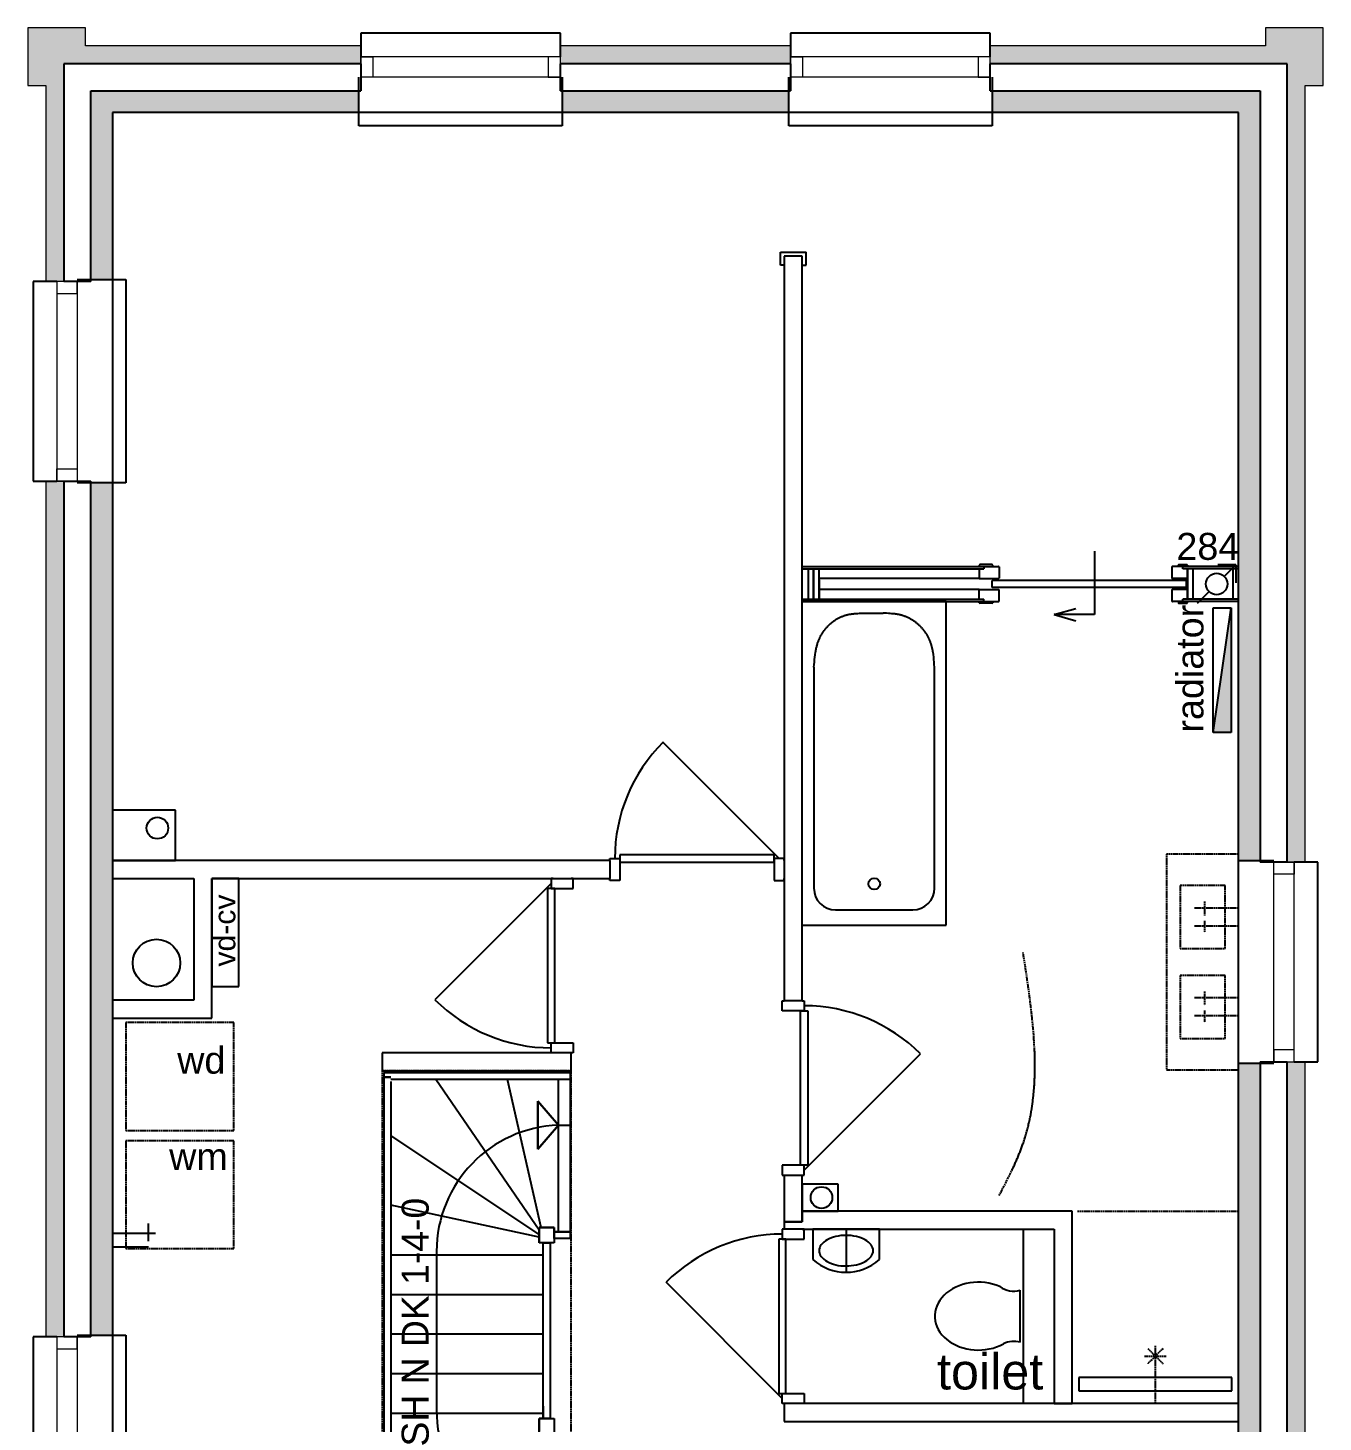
# Model space of a CAD drawing. Header units: millimetres. Extents: x 0 to 59350, y 0 to 29700.
# Drawn here: x 41882 to 43682, y 19608 to 21546 of the extents above; entities that cross this region are included whole.
import ezdxf

# ---------------------------------------------------------------- set-up
doc = ezdxf.new("R2010")
doc.units = ezdxf.units.MM
doc.linetypes.add('PUNKT2_S9', pattern=[1, 0, -1])
doc.linetypes.add('VERDECKT2_S2', pattern=[2.7, 2, -0.7])
doc.layers.add('LAYER1', color=1, linetype='Continuous', lineweight=18)
doc.layers.add('Standard', color=7, linetype='Continuous', lineweight=25)
for name, color, linetype in [('LAYER3', 1, 'Continuous'), ('LAYER4', 1, 'Continuous'), ('LAYER9', 1, 'Continuous')]:
    doc.layers.add(name, color=color, linetype=linetype)
doc.styles.add('ARIAL', font='arial.ttf')

msp = doc.modelspace()

# ---------------------------------------------------------------- hatches: boundary and pattern name
at = {"layer": 'Standard', "linetype": 'PUNKT2_S9', "lineweight": 18}
for points in [[(41882.3, 21546.2), (41882.3, 21466.2), (41907.3, 21466.2), (41907.3, 21546.2)], [(41962.3, 21546.2), (41907.3, 21546.2), (41907.3, 21521.2), (41962.3, 21521.2)], [(43657.3, 21546.2), (43602.3, 21546.2), (43602.3, 21521.2), (43657.3, 21521.2)], [(43682.3, 21466.2), (43682.3, 21546.2), (43657.3, 21546.2), (43657.3, 21466.2)]]:
    msp.add_hatch(color=59, dxfattribs=at).paths.add_polyline_path(points)
h = msp.add_hatch(color=59, dxfattribs=at)
h.paths.add_polyline_path([(41907.3, 20916.2), (41907.3, 19726.2), (41932.3, 19726.2), (41932.3, 20916.2)])
h.paths.add_polyline_path([(41907.3, 21521.2), (41907.3, 21193.7), (41932.3, 21193.7), (41932.3, 21521.2)])
h.paths.add_polyline_path([(41932.3, 18021.2), (41932.3, 18348.7), (41907.3, 18348.7), (41907.3, 18021.2)])
h.paths.add_polyline_path([(41907.3, 19448.7), (41907.3, 18626.2), (41932.3, 18626.2), (41932.3, 19448.7)])
h = msp.add_hatch(color=59, dxfattribs=at)
h.paths.add_polyline_path([(43657.3, 21521.2), (43219.8, 21521.2), (43219.8, 21496.2), (43632.3, 21496.2)])
h.paths.add_polyline_path([(42344.8, 21521.2), (41932.3, 21521.2), (41932.3, 21496.2), (42344.8, 21496.2)])
h.paths.add_polyline_path([(42622.3, 21496.2), (42942.3, 21496.2), (42942.3, 21521.2), (42622.3, 21521.2)])
h = msp.add_hatch(color=59, dxfattribs=at)
h.paths.add_polyline_path([(43657.3, 20386.2), (43657.3, 21521.2), (43632.3, 21496.2), (43632.3, 20386.2)])
h.paths.add_polyline_path([(43657.3, 19396.2), (43657.3, 20108.7), (43632.3, 20108.7), (43632.3, 19396.2)])
h.paths.add_polyline_path([(43657.3, 18348.7), (43632.3, 18348.7), (43632.3, 18046.2), (43657.3, 18021.2)])
h.paths.add_polyline_path([(43632.3, 19173.7), (43632.3, 18626.2), (43657.3, 18626.2), (43657.3, 19173.7)])
h = msp.add_hatch(color=9, dxfattribs=at)
h.paths.add_polyline_path([(41969.8, 20913.7), (41969.8, 19728.7), (41999.8, 19728.7), (41999.8, 20913.7)])
h.paths.add_polyline_path([(41969.8, 19446.2), (41969.8, 18628.7), (41999.8, 18628.7), (41999.8, 19446.2)])
h.paths.add_polyline_path([(41999.8, 18083.7), (41999.8, 18346.2), (41969.8, 18346.2), (41969.8, 18083.7)])
h.paths.add_polyline_path([(41969.8, 21196.2), (41999.8, 21196.2), (41999.8, 21458.7), (41969.8, 21458.7)])
h = msp.add_hatch(color=9, dxfattribs=at)
h.paths.add_polyline_path([(43594.8, 21458.7), (43222.3, 21458.7), (43222.3, 21428.7), (43564.8, 21428.7)])
h.paths.add_polyline_path([(42939.8, 21458.7), (42624.8, 21458.7), (42624.8, 21428.7), (42939.8, 21428.7)])
h.paths.add_polyline_path([(42342.3, 21458.7), (41999.8, 21458.7), (41999.8, 21428.7), (42342.3, 21428.7)])
h = msp.add_hatch(color=9, dxfattribs=at)
h.paths.add_polyline_path([(43594.8, 20388.7), (43594.8, 21458.7), (43564.8, 21428.7), (43564.8, 20388.7)])
h.paths.add_polyline_path([(43594.8, 18628.7), (43594.8, 19171.2), (43564.8, 19171.2), (43564.8, 18628.7)])
h.paths.add_polyline_path([(43564.8, 18113.7), (43594.8, 18083.7), (43594.8, 18346.2), (43564.8, 18346.2)])
h.paths.add_polyline_path([(43594.8, 20106.2), (43564.8, 20106.2), (43564.8, 19398.7), (43594.8, 19398.7)])
at = {"layer": 'Standard', "linetype": 'PUNKT2_S9', "lineweight": 25}
msp.add_hatch(color=8, dxfattribs=at).paths.add_polyline_path([(43529.6, 20566.6), (43554.6, 20566.6), (43554.6, 20740)])

# ---------------------------------------------------------------- linework, layer by layer
at = {"layer": 'LAYER1', "color": 1, "linetype": 'Continuous', "lineweight": -3}
for p, q in [((42592.7, 19874.5), (42449, 20084.2)), ((42595.8, 19878.3), (42549, 20084.2)), ((42619.8, 19872.5), (42619.8, 20084.2)), ((42636, 20084.2), (42636, 19872.5)), ((42591, 20054.1), (42591, 19987.2)), ((42619.8, 20020.7), (42591, 20054.1)), ((42591, 20054.1), (42619.8, 20020.7)), ((42591, 19987.2), (42591, 20054.1)), ((42592.7, 19868.9), (42386.8, 20006.1)), ((42591, 19987.2), (42619.8, 20020.7)), ((42619.8, 20020.7), (42591, 19987.2)), ((42592.7, 19864.9), (42386.8, 19909.3)), ((42596.5, 19878.3), (42592.7, 19878.3)), ((42592.7, 19878.3), (42592.7, 19864.9)), ((42602.1, 19878.3), (42592.7, 19878.3)), ((42592.7, 19878.3), (42592.7, 19868.9)), ((42606.1, 19878.3), (42592.7, 19878.3)), ((42592.7, 19878.3), (42592.7, 19874.5)), ((42592.7, 19875.2), (42592.7, 19857.1)), ((42613.9, 19878.3), (42595.8, 19878.3)), ((42613.9, 19872.5), (42613.9, 19878.3)), ((42629.8, 19872.5), (42613.9, 19872.5)), ((42636, 19872.5), (42619.8, 19872.5)), ((42598.5, 19840), (42386.8, 19840)), ((42450.3, 19845), (42450.3, 19625)), ((42598.5, 19785), (42386.8, 19785)), ((42598.5, 19730), (42386.8, 19730)), ((42598.5, 19675), (42386.8, 19675)), ((42598.5, 19620), (42386.8, 19620)), ((42598.5, 19630), (42598.5, 19612.8)), ((42592.7, 19612.8), (42592.7, 19594.7)), ((42598.5, 19612.8), (42592.7, 19612.8))]:
    msp.add_line(p, q, dxfattribs=at)
at = {"layer": 'LAYER3', "color": 3, "linetype": 'Continuous', "lineweight": -3}
for p, q in [((42377.3, 20087.2), (42377.3, 20093.7)), ((42377.3, 20093.7), (42636, 20093.7)), ((42386.8, 20087.2), (42377.3, 20087.2)), ((42377.3, 19382.7), (42377.3, 20087.2)), ((42377.3, 20087.2), (42386.8, 20087.2)), ((42636, 20084.2), (42386.8, 20084.2)), ((42636, 20093.7), (42636, 20084.2)), ((42386.8, 20081.2), (42386.8, 19382.7)), ((42613.9, 19863), (42613.9, 19872.5)), ((42613.9, 19872.5), (42636, 19872.5)), ((42636, 19872.5), (42636, 19863)), ((42598.5, 19612.8), (42598.5, 19857.1)), ((42598.5, 19857.1), (42608, 19857.1)), ((42608, 19857.1), (42608, 19612.8)), ((42636, 19863), (42613.9, 19863)), ((42608, 19612.8), (42598.5, 19612.8))]:
    msp.add_line(p, q, dxfattribs=at)
at = {"layer": 'LAYER4', "color": 4, "linetype": 'Continuous', "lineweight": -3}
for p, q in [((42592.7, 19857.1), (42592.7, 19878.3)), ((42592.7, 19878.3), (42613.9, 19878.3)), ((42613.9, 19878.3), (42613.9, 19857.1)), ((42613.9, 19857.1), (42592.7, 19857.1)), ((42592.7, 19591.6), (42592.7, 19612.8)), ((42592.7, 19612.8), (42613.9, 19612.8)), ((42613.9, 19612.8), (42613.9, 19591.6))]:
    msp.add_line(p, q, dxfattribs=at)
at = {"layer": 'LAYER9', "color": 8, "linetype": 'Continuous', "lineweight": -3}
msp.add_line((42619.8, 20020.7), (42636, 20020.7), dxfattribs=at)
for centre, start, end in [((42626, 19845), 92.0375, 180), ((42626, 19625), 180, 270)]:
    msp.add_arc(centre, 175.8, start, end, dxfattribs=at)
at = {"layer": 'Standard', "color": 36, "linetype": 'Continuous', "lineweight": 18}
for p, q in [((41882.3, 21546.2), (41882.3, 21466.2)), ((41907.3, 21546.2), (41882.3, 21546.2)), ((41962.3, 21546.2), (41907.3, 21546.2)), ((41962.3, 21521.2), (41962.3, 21546.2)), ((43657.3, 21546.2), (43602.3, 21546.2)), ((43602.3, 21546.2), (43602.3, 21521.2)), ((43682.3, 21546.2), (43657.3, 21546.2)), ((43682.3, 21466.2), (43682.3, 21546.2)), ((42344.8, 21521.2), (41962.3, 21521.2)), ((42344.8, 21521.2), (42344.8, 21506.2)), ((42622.3, 21506.2), (42622.3, 21521.2)), ((42942.3, 21521.2), (42622.3, 21521.2)), ((42942.3, 21521.2), (42942.3, 21506.2)), ((43219.8, 21506.2), (43219.8, 21521.2)), ((43602.3, 21521.2), (43219.8, 21521.2)), ((42344.8, 21506.2), (42344.8, 21496.2)), ((42622.3, 21496.2), (42622.3, 21506.2)), ((42942.3, 21506.2), (42942.3, 21496.2)), ((43219.8, 21496.2), (43219.8, 21506.2)), ((41932.3, 21193.7), (41932.3, 21496.2)), ((41932.3, 21496.2), (41941, 21496.2)), ((41941, 21496.2), (42344.8, 21496.2)), ((42622.3, 21496.2), (42942.3, 21496.2)), ((43219.8, 21496.2), (43632.3, 21496.2)), ((43632.3, 21496.2), (43632.3, 20386.2)), ((41882.3, 21466.2), (41907.3, 21466.2)), ((41907.3, 21466.2), (41907.3, 21193.7)), ((43657.3, 20386.2), (43657.3, 21466.2)), ((43657.3, 21466.2), (43682.3, 21466.2)), ((41922.3, 21193.7), (41907.3, 21193.7)), ((41932.3, 21193.7), (41922.3, 21193.7)), ((41907.3, 20916.2), (41922.3, 20916.2)), ((41907.3, 20916.2), (41907.3, 19726.2)), ((41922.3, 20916.2), (41932.3, 20916.2)), ((41932.3, 19726.2), (41932.3, 20916.2)), ((43642.3, 20386.2), (43632.3, 20386.2)), ((43657.3, 20386.2), (43642.3, 20386.2)), ((43632.3, 20108.7), (43642.3, 20108.7)), ((43632.3, 20108.7), (43632.3, 19396.2)), ((43642.3, 20108.7), (43657.3, 20108.7)), ((43657.3, 19396.2), (43657.3, 20108.7)), ((41922.3, 19726.2), (41907.3, 19726.2)), ((41932.3, 19726.2), (41922.3, 19726.2))]:
    msp.add_line(p, q, dxfattribs=at)
at = {"layer": 'Standard', "color": 117, "linetype": 'Continuous', "lineweight": -3}
for p, q in [((42622.3, 21538.7), (42344.8, 21538.7)), ((42344.8, 21538.7), (42344.8, 21506.2)), ((42622.3, 21506.2), (42622.3, 21538.7)), ((43219.8, 21538.7), (42942.3, 21538.7)), ((42942.3, 21538.7), (42942.3, 21506.2)), ((43219.8, 21506.2), (43219.8, 21538.7)), ((41889.8, 21193.7), (41889.8, 20916.2)), ((41922.3, 21193.7), (41889.8, 21193.7)), ((41889.8, 20916.2), (41922.3, 20916.2)), ((43674.8, 20386.2), (43642.3, 20386.2)), ((43674.8, 20108.7), (43674.8, 20386.2)), ((43642.3, 20108.7), (43674.8, 20108.7)), ((41889.8, 19726.2), (41889.8, 19448.7)), ((41922.3, 19726.2), (41889.8, 19726.2))]:
    msp.add_line(p, q, dxfattribs=at)
at = {"layer": 'Standard', "color": 2, "linetype": 'Continuous', "lineweight": 18}
for p, q in [((42344.8, 21506.2), (42361.5, 21506.2)), ((42344.8, 21477.7), (42344.8, 21506.2)), ((42622.3, 21506.2), (42344.8, 21506.2)), ((42361.5, 21506.2), (42361.5, 21477.7)), ((42622.3, 21506.2), (42605.5, 21506.2)), ((42605.5, 21506.2), (42605.5, 21477.7)), ((42622.3, 21477.7), (42622.3, 21506.2)), ((42942.3, 21506.2), (42959, 21506.2)), ((42942.3, 21477.7), (42942.3, 21506.2)), ((43219.8, 21506.2), (42942.3, 21506.2)), ((42959, 21506.2), (42959, 21477.7)), ((43219.8, 21506.2), (43203, 21506.2)), ((43203, 21506.2), (43203, 21477.7)), ((43219.8, 21477.7), (43219.8, 21506.2)), ((42361.5, 21477.7), (42344.8, 21477.7)), ((42622.3, 21477.7), (42344.8, 21477.7)), ((42605.5, 21477.7), (42622.3, 21477.7)), ((42959, 21477.7), (42942.3, 21477.7)), ((43219.8, 21477.7), (42942.3, 21477.7)), ((43203, 21477.7), (43219.8, 21477.7)), ((41922.3, 21193.7), (41922.3, 21177)), ((41950.8, 21193.7), (41922.3, 21193.7)), ((41922.3, 21193.7), (41922.3, 20916.2)), ((41950.8, 21177), (41950.8, 21193.7)), ((41950.8, 21193.7), (41950.8, 20916.2)), ((41922.3, 21177), (41950.8, 21177)), ((41922.3, 20916.2), (41922.3, 20933)), ((41922.3, 20933), (41950.8, 20933)), ((41950.8, 20916.2), (41922.3, 20916.2)), ((41950.8, 20933), (41950.8, 20916.2)), ((43613.8, 20369.5), (43613.8, 20386.2)), ((43613.8, 20386.2), (43642.3, 20386.2)), ((43613.8, 20108.7), (43613.8, 20386.2)), ((43642.3, 20386.2), (43642.3, 20369.5)), ((43642.3, 20108.7), (43642.3, 20386.2)), ((43642.3, 20369.5), (43613.8, 20369.5)), ((43642.3, 20125.5), (43613.8, 20125.5)), ((43613.8, 20125.5), (43613.8, 20108.7)), ((43642.3, 20108.7), (43642.3, 20125.5)), ((43613.8, 20108.7), (43642.3, 20108.7)), ((41922.3, 19726.2), (41922.3, 19709.5)), ((41950.8, 19726.2), (41922.3, 19726.2)), ((41922.3, 19726.2), (41922.3, 19448.7)), ((41950.8, 19709.5), (41950.8, 19726.2)), ((41950.8, 19726.2), (41950.8, 19448.7)), ((41922.3, 19709.5), (41950.8, 19709.5))]:
    msp.add_line(p, q, dxfattribs=at)
at = {"layer": 'Standard', "color": 7, "linetype": 'Continuous', "lineweight": -3}
for p, q in [((41932.3, 21496.2), (41932.3, 21193.7)), ((41941, 21496.2), (41932.3, 21496.2)), ((42344.8, 21496.2), (41941, 21496.2)), ((42344.8, 21496.2), (42344.8, 21487.5)), ((42942.3, 21496.2), (42622.3, 21496.2)), ((42622.3, 21487.5), (42622.3, 21496.2)), ((42942.3, 21496.2), (42942.3, 21487.5)), ((43632.3, 21496.2), (43219.8, 21496.2)), ((43219.8, 21487.5), (43219.8, 21496.2)), ((43632.3, 20386.2), (43632.3, 21496.2)), ((43564.8, 21428.7), (41999.8, 21428.7)), ((41999.8, 21428.7), (41999.8, 18113.7)), ((43564.8, 18113.7), (43564.8, 21428.7)), ((42928, 21216.2), (42928, 21234.2)), ((42928, 21234.2), (42964, 21234.2)), ((42964, 21216.2), (42964, 21234.2)), ((42933.5, 21216.2), (42928, 21216.2)), ((42958.5, 21216.2), (42964, 21216.2)), ((41941, 21193.7), (41932.3, 21193.7)), ((41932.3, 20916.2), (41932.3, 19726.2)), ((41932.3, 20916.2), (41941, 20916.2)), ((43560.9, 20799.6), (43535.9, 20799.6)), ((43545, 20783.7), (43560.9, 20799.6)), ((43560.9, 20799.6), (43560.9, 20774.6)), ((43507.9, 20746.6), (43523.8, 20762.5)), ((43529.6, 20740), (43554.6, 20740)), ((43529.6, 20566.6), (43529.6, 20740)), ((43529.6, 20566.6), (43554.6, 20740)), ((43554.6, 20740), (43554.6, 20566.6)), ((43554.6, 20566.6), (43529.6, 20566.6)), ((42926.5, 20391.5), (42764.9, 20553)), ((42087.3, 20458.7), (41999.8, 20458.7)), ((41999.8, 20458.7), (41999.8, 20388.7)), ((42087.3, 20388.7), (42087.3, 20458.7)), ((41999.8, 20388.7), (42087.3, 20388.7)), ((43632.3, 20386.2), (43623.5, 20386.2)), ((42175.3, 20363.7), (42137.8, 20363.7)), ((42137.8, 20363.7), (42137.8, 20213.7)), ((42175.3, 20213.7), (42175.3, 20363.7)), ((42609.5, 20356.7), (42448, 20195.1)), ((42137.8, 20213.7), (42175.3, 20213.7)), ((42961.2, 19958.2), (43122.8, 20119.8)), ((43623.5, 20108.7), (43632.3, 20108.7)), ((43632.3, 19396.2), (43632.3, 20108.7)), ((42958.5, 19938.7), (42958.5, 19901.2)), ((43008.5, 19938.7), (42958.5, 19938.7)), ((43008.5, 19901.2), (43008.5, 19938.7)), ((42958.5, 19901.2), (43008.5, 19901.2)), ((43266, 19876.2), (43308.5, 19876.2)), ((42049.8, 19851.1), (41999.8, 19851.1)), ((42930.7, 19640.7), (42769.2, 19802.3)), ((41941, 19726.2), (41932.3, 19726.2)), ((43555.4, 19670), (43342.9, 19670)), ((43342.9, 19670), (43342.9, 19651.2)), ((43555.4, 19651.2), (43555.4, 19670)), ((43342.9, 19651.2), (43555.4, 19651.2))]:
    msp.add_line(p, q, dxfattribs=at)
at = {"layer": 'Standard', "color": 51, "linetype": 'Continuous', "lineweight": -3}
for p, q in [((42342.3, 21428.7), (42342.3, 21477.7)), ((42344.8, 21487.5), (42344.8, 21477.7)), ((42344.8, 21477.7), (42344.8, 21458.7)), ((42622.3, 21477.7), (42622.3, 21487.5)), ((42622.3, 21458.7), (42622.3, 21477.7)), ((42624.8, 21477.7), (42624.8, 21428.7)), ((42939.8, 21428.7), (42939.8, 21477.7)), ((42942.3, 21487.5), (42942.3, 21477.7)), ((42942.3, 21477.7), (42942.3, 21458.7)), ((43219.8, 21477.7), (43219.8, 21487.5)), ((43219.8, 21458.7), (43219.8, 21477.7)), ((43222.3, 21477.7), (43222.3, 21428.7)), ((41969.8, 21458.7), (42342.3, 21458.7)), ((41969.8, 21196.2), (41969.8, 21458.7)), ((42342.3, 21458.7), (42344.8, 21458.7)), ((42622.3, 21458.7), (42624.8, 21458.7)), ((42624.8, 21458.7), (42939.8, 21458.7)), ((42939.8, 21458.7), (42942.3, 21458.7)), ((43219.8, 21458.7), (43222.3, 21458.7)), ((43222.3, 21458.7), (43594.8, 21458.7)), ((43594.8, 21458.7), (43594.8, 20388.7)), ((42342.3, 21410.2), (42342.3, 21428.7)), ((42624.8, 21428.7), (42624.8, 21410.2)), ((42939.8, 21410.2), (42939.8, 21428.7)), ((43222.3, 21428.7), (43222.3, 21410.2)), ((42624.8, 21410.2), (42342.3, 21410.2)), ((43222.3, 21410.2), (42939.8, 21410.2)), ((41950.8, 21193.7), (41941, 21193.7)), ((41950.8, 21196.2), (41999.8, 21196.2)), ((41969.8, 21193.7), (41950.8, 21193.7)), ((41969.8, 21193.7), (41969.8, 21196.2)), ((41999.8, 21196.2), (42018.3, 21196.2)), ((42018.3, 21196.2), (42018.3, 20913.7)), ((41941, 20916.2), (41950.8, 20916.2)), ((41950.8, 20916.2), (41969.8, 20916.2)), ((41969.8, 20913.7), (41969.8, 20916.2)), ((41999.8, 20913.7), (41950.8, 20913.7)), ((41969.8, 19728.7), (41969.8, 20913.7)), ((42018.3, 20913.7), (41999.8, 20913.7)), ((43564.8, 20388.7), (43613.8, 20388.7)), ((43564.8, 20106.2), (43564.8, 20388.7)), ((43594.8, 20388.7), (43594.8, 20386.2)), ((43613.8, 20386.2), (43594.8, 20386.2)), ((43623.5, 20386.2), (43613.8, 20386.2)), ((43613.8, 20106.2), (43564.8, 20106.2)), ((43594.8, 20108.7), (43613.8, 20108.7)), ((43594.8, 20108.7), (43594.8, 20106.2)), ((43594.8, 20106.2), (43594.8, 19398.7)), ((43613.8, 20108.7), (43623.5, 20108.7)), ((41950.8, 19726.2), (41941, 19726.2)), ((41950.8, 19728.7), (41999.8, 19728.7)), ((41969.8, 19726.2), (41950.8, 19726.2)), ((41969.8, 19726.2), (41969.8, 19728.7)), ((41999.8, 19728.7), (42018.3, 19728.7)), ((42018.3, 19728.7), (42018.3, 19446.2))]:
    msp.add_line(p, q, dxfattribs=at)
at = {"layer": 'Standard', "color": 253, "linetype": 'Continuous', "lineweight": 18}
for p, q in [((41969.8, 21458.7), (41969.8, 21196.2)), ((41999.8, 21458.7), (41969.8, 21458.7)), ((42342.3, 21458.7), (41999.8, 21458.7)), ((42342.3, 21458.7), (42342.3, 21428.7)), ((42939.8, 21458.7), (42624.8, 21458.7)), ((42624.8, 21428.7), (42624.8, 21458.7)), ((42939.8, 21458.7), (42939.8, 21428.7)), ((43594.8, 21458.7), (43222.3, 21458.7)), ((43222.3, 21428.7), (43222.3, 21458.7)), ((43594.8, 20388.7), (43594.8, 21458.7)), ((41999.8, 21428.7), (42342.3, 21428.7)), ((41999.8, 21196.2), (41999.8, 21428.7)), ((42624.8, 21428.7), (42939.8, 21428.7)), ((43222.3, 21428.7), (43564.8, 21428.7)), ((43564.8, 21428.7), (43564.8, 20388.7)), ((41999.8, 21196.2), (41969.8, 21196.2)), ((41969.8, 20913.7), (41969.8, 19728.7)), ((41969.8, 20913.7), (41999.8, 20913.7)), ((41999.8, 20388.7), (41999.8, 20913.7)), ((41999.8, 20363.7), (41999.8, 20388.7)), ((43594.8, 20388.7), (43564.8, 20388.7)), ((41999.8, 20194.5), (41999.8, 20363.7)), ((41999.8, 20169.5), (41999.8, 20194.5)), ((41999.8, 19728.7), (41999.8, 20169.5)), ((43564.8, 20106.2), (43564.8, 19633.7)), ((43564.8, 20106.2), (43594.8, 20106.2)), ((43594.8, 19398.7), (43594.8, 20106.2)), ((41999.8, 19728.7), (41969.8, 19728.7)), ((43564.8, 19633.7), (43564.8, 19608.7)), ((43564.8, 19608.7), (43564.8, 19398.7))]:
    msp.add_line(p, q, dxfattribs=at)
at = {"layer": 'Standard', "color": 255, "linetype": 'Continuous', "lineweight": -3}
for p, q in [((42958.5, 21228.7), (42933.5, 21228.7)), ((42933.5, 21228.7), (42933.5, 20388.7)), ((42958.5, 20193.7), (42958.5, 21228.7)), ((42691, 20388.7), (41999.8, 20388.7)), ((41999.8, 20388.7), (41999.8, 20363.7)), ((42691, 20388.7), (42691, 20376.2)), ((42691, 20376.2), (42691, 20363.7)), ((42933.5, 20388.7), (42933.5, 20363.7)), ((41999.8, 20363.7), (42112.8, 20363.7)), ((42112.8, 20363.7), (42112.8, 20194.5)), ((42137.8, 20169.5), (42137.8, 20363.7)), ((42137.8, 20363.7), (42612.3, 20363.7)), ((42612.3, 20363.7), (42637.3, 20363.7)), ((42637.3, 20363.7), (42691, 20363.7)), ((42933.5, 20363.7), (42933.5, 20193.7)), ((42112.8, 20194.5), (41999.8, 20194.5)), ((41999.8, 20194.5), (41999.8, 20169.5)), ((42946, 20193.7), (42933.5, 20193.7)), ((42958.5, 20193.7), (42946, 20193.7)), ((41999.8, 20169.5), (42112.8, 20169.5)), ((42112.8, 20169.5), (42137.8, 20169.5)), ((42612.3, 20121.2), (42374.8, 20121.2)), ((42374.8, 20121.2), (42374.8, 20096.2)), ((42637.3, 20121.2), (42612.3, 20121.2)), ((42637.3, 20096.2), (42637.3, 20121.2)), ((42374.8, 20096.2), (42637.3, 20096.2)), ((42933.5, 19951.2), (42946, 19951.2)), ((42933.5, 19951.2), (42933.5, 19886.2)), ((42946, 19951.2), (42958.5, 19951.2)), ((42958.5, 19886.2), (42958.5, 19951.2)), ((43333.5, 19901.2), (42958.5, 19901.2)), ((42958.5, 19901.2), (42958.5, 19886.2)), ((43333.5, 19876.2), (43333.5, 19901.2)), ((42933.5, 19886.2), (42933.5, 19876.2)), ((42958.5, 19886.2), (42933.5, 19886.2)), ((42933.5, 19886.2), (42958.5, 19886.2)), ((42946, 19876.2), (42933.5, 19876.2)), ((42958.5, 19876.2), (42946, 19876.2)), ((42958.5, 19876.2), (43308.5, 19876.2)), ((43308.5, 19876.2), (43308.5, 19633.7)), ((43333.5, 19633.7), (43333.5, 19876.2)), ((42958.5, 19633.7), (42933.5, 19633.7)), ((42933.5, 19633.7), (42933.5, 19608.7)), ((43564.8, 19633.7), (42958.5, 19633.7)), ((43308.5, 19633.7), (43333.5, 19633.7)), ((43564.8, 19608.7), (43564.8, 19633.7)), ((42933.5, 19608.7), (43564.8, 19608.7))]:
    msp.add_line(p, q, dxfattribs=at)
at = {"layer": 'Standard', "color": 1, "linetype": 'Continuous', "lineweight": -3}
for p, q in [((43364.7, 20818.6), (43364.7, 20730.6)), ((43308.6, 20730.6), (43338.8, 20739.2)), ((43364.7, 20730.6), (43308.6, 20730.6)), ((43308.6, 20730.6), (43338.8, 20722)), ((41999.8, 19870.6), (42059.7, 19870.6)), ((42049.8, 19859.4), (42049.8, 19884.2))]:
    msp.add_line(p, q, dxfattribs=at)
at = {"layer": 'Standard', "color": 30, "linetype": 'Continuous', "lineweight": -3}
for p, q in [((43204.5, 20799.3), (43204.5, 20797.5)), ((43222.6, 20800), (43205.1, 20800)), ((43223.2, 20797.5), (43223.2, 20799.3)), ((43481.2, 20797.5), (43481.2, 20799.3)), ((43481.9, 20800), (43493.1, 20800)), ((43493.7, 20799.3), (43493.7, 20797.5)), ((42958.5, 20748.7), (42958.5, 20797.5)), ((42958.5, 20797.5), (43204.2, 20797.5)), ((42958.5, 20794.3), (43210.7, 20794.3)), ((42966.5, 20794.3), (42966.5, 20751.8)), ((42974, 20794.3), (42974, 20751.8)), ((42974, 20751.8), (42974, 20794.3)), ((42982, 20751.8), (42982, 20794.3)), ((43204.5, 20780.8), (42982, 20780.8)), ((43204.5, 20797.5), (43231.4, 20797.5)), ((43204.5, 20794.3), (43204.5, 20780.8)), ((43204.5, 20780.8), (43231.4, 20780.8)), ((43210.7, 20797.5), (43210.7, 20794.3)), ((43232, 20796.8), (43232, 20781.3)), ((43232, 20796.8), (43232, 20781.5)), ((43472.5, 20781.3), (43472.5, 20796.8)), ((43487.6, 20797.5), (43473.1, 20797.5)), ((43493.7, 20780.7), (43473.1, 20780.7)), ((43487.5, 20794.3), (43487.5, 20797.5)), ((43564.8, 20797.5), (43487.5, 20797.5)), ((43564.8, 20794.3), (43487.5, 20794.3)), ((43493.7, 20780.7), (43493.7, 20794.3)), ((43493.7, 20751.8), (43493.7, 20794.3)), ((43493.7, 20794.3), (43493.7, 20751.8)), ((43501.7, 20751.8), (43501.7, 20794.3)), ((43556.8, 20794.3), (43556.8, 20751.8)), ((43564.8, 20748.7), (43564.8, 20797.5)), ((42958.5, 20751.8), (42958.5, 20779)), ((42974, 20751.8), (42974, 20779)), ((42982, 20779), (42982, 20751.8)), ((43204.5, 20765.3), (42982, 20765.3)), ((43204.5, 20765.3), (43231.4, 20765.3)), ((43204.5, 20751.8), (43204.5, 20765.3)), ((43492.5, 20778.1), (43222.5, 20778.1)), ((43222.5, 20768.1), (43222.5, 20778.1)), ((43492.5, 20768.1), (43222.5, 20768.1)), ((43232, 20749.3), (43232, 20764.8)), ((43232, 20749.3), (43232, 20764.7)), ((43472.5, 20749.3), (43472.5, 20764.8)), ((43493.7, 20765.5), (43473.1, 20765.5)), ((43492.5, 20768.1), (43492.5, 20778.1)), ((43492.5, 20768.1), (43492.5, 20778.1)), ((43493.7, 20751.8), (43493.7, 20765.5)), ((42958.5, 20751.8), (43210.7, 20751.8)), ((42958.5, 20748.7), (43204.2, 20748.7)), ((43204.5, 20748.7), (43231.4, 20748.7)), ((43204.5, 20746.8), (43204.5, 20748.7)), ((43222.6, 20746.2), (43205.1, 20746.2)), ((43210.7, 20748.7), (43210.7, 20751.8)), ((43223.2, 20748.7), (43223.2, 20746.8)), ((43487.6, 20748.7), (43473.1, 20748.7)), ((43481.2, 20748.7), (43481.2, 20746.8)), ((43481.9, 20746.2), (43493.1, 20746.2)), ((43487.5, 20748.7), (43487.5, 20751.8)), ((43564.8, 20751.8), (43487.5, 20751.8)), ((43564.8, 20748.7), (43487.5, 20748.7)), ((43493.7, 20746.8), (43493.7, 20748.7))]:
    msp.add_line(p, q, dxfattribs=at)
at = {"layer": 'Standard', "color": 5, "linetype": 'Continuous', "lineweight": -3}
for p, q in [((43158.5, 20748.7), (42958.5, 20748.7)), ((42958.5, 20298.7), (42958.5, 20748.7)), ((43158.5, 20298.7), (43158.5, 20748.7)), ((43001.7, 20721.2), (43002.5, 20721.8)), ((43002.5, 20721.8), (43003.3, 20722.4)), ((43003.3, 20722.4), (43004.2, 20723)), ((43004.2, 20723), (43005, 20723.5)), ((43005, 20723.5), (43005.8, 20724.1)), ((43005.8, 20724.1), (43006.7, 20724.6)), ((43006.7, 20724.6), (43007.5, 20725.1)), ((43007.5, 20725.1), (43008.4, 20725.6)), ((43008.4, 20725.6), (43009.3, 20726)), ((43009.3, 20726), (43010.2, 20726.5)), ((43010.2, 20726.5), (43011.1, 20726.9)), ((43011.1, 20726.9), (43012, 20727.3)), ((43012, 20727.3), (43012.9, 20727.7)), ((43012.9, 20727.7), (43013.8, 20728.1)), ((43013.8, 20728.1), (43014.7, 20728.5)), ((43014.7, 20728.5), (43015.6, 20728.8)), ((43015.6, 20728.8), (43016.4, 20729.1)), ((43016.4, 20729.1), (43017.3, 20729.4)), ((43017.3, 20729.4), (43018.2, 20729.6)), ((43018.2, 20729.6), (43019, 20729.9)), ((43019, 20729.9), (43019.9, 20730.1)), ((43019.9, 20730.1), (43020.7, 20730.3)), ((43020.7, 20730.3), (43021.6, 20730.5)), ((43021.6, 20730.5), (43022.5, 20730.7)), ((43022.5, 20730.7), (43023.4, 20730.9)), ((43023.4, 20730.9), (43024.2, 20731)), ((43024.2, 20731), (43025.1, 20731.2)), ((43025.1, 20731.2), (43026, 20731.3)), ((43026, 20731.3), (43026.9, 20731.5)), ((43026.9, 20731.5), (43027.8, 20731.6)), ((43027.8, 20731.6), (43028.7, 20731.7)), ((43028.7, 20731.7), (43029.6, 20731.8)), ((43029.6, 20731.8), (43030.5, 20731.9)), ((43030.5, 20731.9), (43033, 20732.1)), ((43033, 20732.1), (43035.6, 20732.2)), ((43035.6, 20732.2), (43038.2, 20732.3)), ((43038.2, 20732.3), (43040.8, 20732.4)), ((43040.8, 20732.4), (43043.4, 20732.4)), ((43043.4, 20732.4), (43046, 20732.5)), ((43046, 20732.5), (43071, 20732.5)), ((43073.4, 20732.4), (43071, 20732.5)), ((43075.7, 20732.3), (43073.4, 20732.4)), ((43078.1, 20732.1), (43075.7, 20732.3)), ((43080.4, 20732), (43078.1, 20732.1)), ((43082.8, 20731.8), (43080.4, 20732)), ((43085.1, 20731.6), (43082.8, 20731.8)), ((43086.1, 20731.5), (43085.1, 20731.6)), ((43087, 20731.4), (43086.1, 20731.5)), ((43087.9, 20731.2), (43087, 20731.4)), ((43088.9, 20731.1), (43087.9, 20731.2)), ((43089.8, 20731), (43088.9, 20731.1)), ((43090.7, 20730.8), (43089.8, 20731)), ((43091.6, 20730.6), (43090.7, 20730.8)), ((43092.5, 20730.5), (43091.6, 20730.6)), ((43093.5, 20730.3), (43092.5, 20730.5)), ((43094.4, 20730.1), (43093.5, 20730.3)), ((43095.3, 20729.8), (43094.4, 20730.1)), ((43096.2, 20729.6), (43095.3, 20729.8)), ((43097.1, 20729.4), (43096.2, 20729.6)), ((43098, 20729.1), (43097.1, 20729.4)), ((43098.9, 20728.8), (43098, 20729.1)), ((43099.9, 20728.5), (43098.9, 20728.8)), ((43100.9, 20728.1), (43099.9, 20728.5)), ((43101.9, 20727.7), (43100.9, 20728.1)), ((43102.9, 20727.3), (43101.9, 20727.7)), ((43103.9, 20726.9), (43102.9, 20727.3)), ((43104.9, 20726.4), (43103.9, 20726.9)), ((43105.9, 20726), (43104.9, 20726.4)), ((43106.9, 20725.5), (43105.9, 20726)), ((43107.8, 20725), (43106.9, 20725.5)), ((43108.8, 20724.4), (43107.8, 20725)), ((43109.8, 20723.9), (43108.8, 20724.4)), ((43110.7, 20723.3), (43109.8, 20723.9)), ((43111.6, 20722.8), (43110.7, 20723.3)), ((43112.6, 20722.2), (43111.6, 20722.8)), ((43113.5, 20721.6), (43112.6, 20722.2)), ((43114.4, 20720.9), (43113.5, 20721.6)), ((42984.5, 20701.4), (42985, 20702.3)), ((42985, 20702.3), (42985.5, 20703.2)), ((42985.5, 20703.2), (42986, 20704)), ((42986, 20704), (42986.6, 20704.9)), ((42986.6, 20704.9), (42987.1, 20705.7)), ((42987.1, 20705.7), (42987.7, 20706.6)), ((42987.7, 20706.6), (42988.3, 20707.4)), ((42988.3, 20707.4), (42988.9, 20708.2)), ((42988.9, 20708.2), (42989.5, 20709)), ((42989.5, 20709), (42990.1, 20709.9)), ((42990.1, 20709.9), (42990.8, 20710.6)), ((42990.8, 20710.6), (42991.4, 20711.4)), ((42991.4, 20711.4), (42992.1, 20712.2)), ((42992.1, 20712.2), (42992.7, 20713)), ((42992.7, 20713), (42993.4, 20713.7)), ((42993.4, 20713.7), (42994.1, 20714.5)), ((42994.1, 20714.5), (42994.8, 20715.2)), ((42994.8, 20715.2), (42995.5, 20715.9)), ((42995.5, 20715.9), (42996.3, 20716.6)), ((42996.3, 20716.6), (42997, 20717.3)), ((42997, 20717.3), (42997.8, 20718)), ((42997.8, 20718), (42998.5, 20718.7)), ((42998.5, 20718.7), (42999.3, 20719.3)), ((42999.3, 20719.3), (43000.1, 20720)), ((43000.1, 20720), (43000.9, 20720.6)), ((43000.9, 20720.6), (43001.7, 20721.2)), ((43115.3, 20720.3), (43114.4, 20720.9)), ((43116.2, 20719.6), (43115.3, 20720.3)), ((43117.1, 20718.9), (43116.2, 20719.6)), ((43117.9, 20718.2), (43117.1, 20718.9)), ((43118.8, 20717.5), (43117.9, 20718.2)), ((43119.6, 20716.8), (43118.8, 20717.5)), ((43120.4, 20716.1), (43119.6, 20716.8)), ((43121.1, 20715.5), (43120.4, 20716.1)), ((43121.9, 20714.8), (43121.1, 20715.5)), ((43122.6, 20714), (43121.9, 20714.8)), ((43123.3, 20713.3), (43122.6, 20714)), ((43124, 20712.6), (43123.3, 20713.3)), ((43124.7, 20711.8), (43124, 20712.6)), ((43125.4, 20711.1), (43124.7, 20711.8)), ((43126, 20710.3), (43125.4, 20711.1)), ((43126.7, 20709.6), (43126, 20710.3)), ((43127.3, 20708.8), (43126.7, 20709.6)), ((43127.9, 20708), (43127.3, 20708.8)), ((43128.6, 20707.2), (43127.9, 20708)), ((43129.2, 20706.4), (43128.6, 20707.2)), ((43129.7, 20705.6), (43129.2, 20706.4)), ((43130.3, 20704.7), (43129.7, 20705.6)), ((43130.9, 20703.9), (43130.3, 20704.7)), ((43131.4, 20703.1), (43130.9, 20703.9)), ((43131.9, 20702.2), (43131.4, 20703.1)), ((43132.4, 20701.4), (43131.9, 20702.2)), ((42977.6, 20682.1), (42977.8, 20683)), ((42977.8, 20683), (42978, 20684)), ((42978, 20684), (42978.2, 20684.9)), ((42978.2, 20684.9), (42978.5, 20685.9)), ((42978.5, 20685.9), (42978.7, 20686.8)), ((42978.7, 20686.8), (42979, 20687.8)), ((42979, 20687.8), (42979.2, 20688.7)), ((42979.2, 20688.7), (42979.5, 20689.6)), ((42979.5, 20689.6), (42979.8, 20690.6)), ((42979.8, 20690.6), (42980.1, 20691.5)), ((42980.1, 20691.5), (42980.5, 20692.4)), ((42980.5, 20692.4), (42980.8, 20693.4)), ((42980.8, 20693.4), (42981.1, 20694.3)), ((42981.1, 20694.3), (42981.5, 20695.2)), ((42981.5, 20695.2), (42981.9, 20696.1)), ((42981.9, 20696.1), (42982.3, 20697)), ((42982.3, 20697), (42982.7, 20697.9)), ((42982.7, 20697.9), (42983.1, 20698.8)), ((42983.1, 20698.8), (42983.6, 20699.7)), ((42983.6, 20699.7), (42984, 20700.6)), ((42984, 20700.6), (42984.5, 20701.4)), ((43132.9, 20700.5), (43132.4, 20701.4)), ((43133.4, 20699.6), (43132.9, 20700.5)), ((43133.8, 20698.8), (43133.4, 20699.6)), ((43134.3, 20697.9), (43133.8, 20698.8)), ((43134.7, 20697), (43134.3, 20697.9)), ((43135.1, 20696.2), (43134.7, 20697)), ((43135.5, 20695.3), (43135.1, 20696.2)), ((43135.8, 20694.5), (43135.5, 20695.3)), ((43136.2, 20693.6), (43135.8, 20694.5)), ((43136.5, 20692.7), (43136.2, 20693.6)), ((43136.8, 20691.9), (43136.5, 20692.7)), ((43137.1, 20691), (43136.8, 20691.9)), ((43137.4, 20690.1), (43137.1, 20691)), ((43137.7, 20689.2), (43137.4, 20690.1)), ((43137.9, 20688.3), (43137.7, 20689.2)), ((43138.2, 20687.4), (43137.9, 20688.3)), ((43138.4, 20686.5), (43138.2, 20687.4)), ((43138.7, 20685.6), (43138.4, 20686.5)), ((43138.9, 20684.7), (43138.7, 20685.6)), ((43139.1, 20683.8), (43138.9, 20684.7)), ((43139.3, 20682.9), (43139.1, 20683.8)), ((43139.5, 20682), (43139.3, 20682.9)), ((42975, 20661), (42975.3, 20664.4)), ((42975.3, 20664.4), (42975.6, 20667.9)), ((42975.6, 20667.9), (42976, 20671.3)), ((42976, 20671.3), (42976.4, 20674.8)), ((42976.4, 20674.8), (42976.9, 20678.2)), ((42976.9, 20678.2), (42977.1, 20679.2)), ((42977.1, 20679.2), (42977.2, 20680.1)), ((42977.2, 20680.1), (42977.4, 20681.1)), ((42977.4, 20681.1), (42977.6, 20682.1)), ((43139.7, 20681.1), (43139.5, 20682)), ((43139.9, 20680.2), (43139.7, 20681.1)), ((43140, 20679.2), (43139.9, 20680.2)), ((43140.2, 20678.3), (43140, 20679.2)), ((43140.7, 20674.9), (43140.2, 20678.3)), ((43141.1, 20671.4), (43140.7, 20674.9)), ((43141.5, 20668), (43141.1, 20671.4)), ((43141.7, 20664.5), (43141.5, 20668)), ((43142, 20661), (43141.7, 20664.5)), ((42974.7, 20657.5), (42975, 20661)), ((42974.7, 20657.5), (42974.7, 20350)), ((43142.2, 20657.5), (43142, 20661)), ((43142.2, 20350), (43142.2, 20657.5)), ((43004.7, 20320), (43112.2, 20320)), ((42958.5, 20298.7), (43158.5, 20298.7)), ((42973.2, 19876.2), (42973.2, 19833.7)), ((43065.7, 19833.7), (43065.7, 19876.2)), ((43266, 19633.7), (43266, 19876.2)), ((43261.2, 19718.9), (43261.2, 19791.1))]:
    msp.add_line(p, q, dxfattribs=at)
at = {"layer": 'Standard', "color": 131, "linetype": 'Continuous', "lineweight": 25}
for p, q in [((42919.5, 20396.5), (42705, 20396.5)), ((42705, 20396.5), (42705, 20386.5)), ((42919.5, 20386.5), (42919.5, 20396.5)), ((42691, 20388.7), (42691, 20391.5)), ((42691, 20391.5), (42705, 20391.5)), ((42705, 20391.5), (42705, 20361)), ((42705, 20386.5), (42919.5, 20386.5)), ((42933.5, 20391.5), (42919.5, 20391.5)), ((42919.5, 20391.5), (42919.5, 20361)), ((42933.5, 20388.7), (42933.5, 20391.5)), ((42612.3, 20363.7), (42609.5, 20363.7)), ((42609.5, 20363.7), (42609.5, 20349.7)), ((42640, 20363.7), (42637.3, 20363.7)), ((42640, 20349.7), (42640, 20363.7)), ((42691, 20361), (42691, 20363.7)), ((42705, 20361), (42691, 20361)), ((42919.5, 20361), (42933.5, 20361)), ((42933.5, 20361), (42933.5, 20363.7)), ((42604.5, 20349.7), (42604.5, 20135.2)), ((42614.5, 20349.7), (42604.5, 20349.7)), ((42609.5, 20349.7), (42640, 20349.7)), ((42614.5, 20135.2), (42614.5, 20349.7)), ((42930.7, 20179.7), (42930.7, 20193.7)), ((42930.7, 20193.7), (42933.5, 20193.7)), ((42961.2, 20179.7), (42930.7, 20179.7)), ((42956.2, 19965.2), (42956.2, 20179.7)), ((42956.2, 20179.7), (42966.2, 20179.7)), ((42958.5, 20193.7), (42961.2, 20193.7)), ((42961.2, 20193.7), (42961.2, 20179.7)), ((42966.2, 20179.7), (42966.2, 19965.2)), ((42604.5, 20135.2), (42614.5, 20135.2)), ((42609.5, 20121.2), (42609.5, 20135.2)), ((42609.5, 20135.2), (42640, 20135.2)), ((42612.3, 20121.2), (42609.5, 20121.2)), ((42640, 20121.2), (42637.3, 20121.2)), ((42640, 20135.2), (42640, 20121.2)), ((42961.2, 19965.2), (42930.7, 19965.2)), ((42930.7, 19965.2), (42930.7, 19951.2)), ((42930.7, 19951.2), (42933.5, 19951.2)), ((42966.2, 19965.2), (42956.2, 19965.2)), ((42958.5, 19951.2), (42961.2, 19951.2)), ((42961.2, 19951.2), (42961.2, 19965.2)), ((42933.5, 19876.2), (42930.7, 19876.2)), ((42930.7, 19876.2), (42930.7, 19862.2)), ((42961.2, 19876.2), (42958.5, 19876.2)), ((42961.2, 19862.2), (42961.2, 19876.2)), ((42925.7, 19862.2), (42925.7, 19647.7)), ((42935.7, 19862.2), (42925.7, 19862.2)), ((42930.7, 19862.2), (42961.2, 19862.2)), ((42935.7, 19647.7), (42935.7, 19862.2)), ((42925.7, 19647.7), (42935.7, 19647.7)), ((42930.7, 19633.7), (42930.7, 19647.7)), ((42930.7, 19647.7), (42961.2, 19647.7)), ((42961.2, 19647.7), (42961.2, 19633.7)), ((42933.5, 19633.7), (42930.7, 19633.7)), ((42961.2, 19633.7), (42958.5, 19633.7))]:
    msp.add_line(p, q, dxfattribs=at)
at = {"layer": 'Standard', "color": 5, "linetype": 'VERDECKT2_S2', "lineweight": -3}
for p, q in [((43564.8, 20397.5), (43464.8, 20397.5)), ((43464.8, 20397.5), (43464.8, 20097.5)), ((43564.8, 20097.5), (43564.8, 20397.5)), ((43546, 20353.7), (43483.5, 20353.7)), ((43483.5, 20353.7), (43483.5, 20266.2)), ((43546, 20266.2), (43546, 20353.7)), ((43564.8, 20322.5), (43503.2, 20322.5)), ((43517.4, 20331.6), (43517.4, 20312.4)), ((43564.8, 20297.5), (43503.2, 20297.5)), ((43517.4, 20305), (43517.4, 20288.8)), ((43268.9, 20237.9), (43265.4, 20260.8)), ((43483.5, 20266.2), (43546, 20266.2)), ((43272.3, 20214.9), (43268.9, 20237.9)), ((43546, 20228.7), (43483.5, 20228.7)), ((43483.5, 20228.7), (43483.5, 20141.2)), ((43546, 20141.2), (43546, 20228.7)), ((43275.4, 20192.1), (43272.3, 20214.9)), ((43517.4, 20206.6), (43517.4, 20187.4)), ((43278, 20169.3), (43275.4, 20192.1)), ((43564.8, 20197.5), (43503.2, 20197.5)), ((43517.4, 20180), (43517.4, 20163.8)), ((43280.1, 20146.7), (43278, 20169.3)), ((43564.8, 20172.5), (43503.2, 20172.5)), ((43281.4, 20124.2), (43280.1, 20146.7)), ((43483.5, 20141.2), (43546, 20141.2)), ((43281.5, 20122.5), (43281.4, 20124.2)), ((43281.5, 20120.8), (43281.5, 20122.5)), ((43281.6, 20119), (43281.5, 20120.8)), ((43281.6, 20117.3), (43281.6, 20119)), ((43281.7, 20115.6), (43281.6, 20117.3)), ((43281.7, 20113.9), (43281.7, 20115.6)), ((43281.7, 20112.2), (43281.7, 20113.9)), ((43281.8, 20110.5), (43281.7, 20112.2)), ((43281.8, 20108.7), (43281.8, 20110.5)), ((43281.8, 20107), (43281.8, 20108.7)), ((43281.8, 20105.3), (43281.8, 20107)), ((43281.8, 20103.6), (43281.8, 20105.3)), ((43281.8, 20101.9), (43281.8, 20103.6)), ((43281.8, 20100.2), (43281.8, 20101.9)), ((43281.2, 20081.6), (43281.3, 20083.2)), ((43281.3, 20083.2), (43281.4, 20084.9)), ((43281.4, 20084.9), (43281.5, 20086.6)), ((43281.5, 20088.3), (43281.6, 20090)), ((43281.5, 20086.6), (43281.5, 20088.3)), ((43281.6, 20091.7), (43281.7, 20093.4)), ((43281.6, 20090), (43281.6, 20091.7)), ((43281.7, 20096.8), (43281.8, 20098.5)), ((43281.7, 20095.1), (43281.7, 20096.8)), ((43281.7, 20093.4), (43281.7, 20095.1)), ((43281.8, 20098.5), (43281.8, 20100.2)), ((43464.8, 20097.5), (43564.8, 20097.5)), ((43279.7, 20061.4), (43279.9, 20063.1)), ((43279.9, 20063.1), (43280, 20064.8)), ((43280, 20064.8), (43280.2, 20066.4)), ((43280.2, 20066.4), (43280.3, 20068.1)), ((43280.3, 20068.1), (43280.5, 20069.8)), ((43280.5, 20069.8), (43280.6, 20071.5)), ((43280.6, 20071.5), (43280.7, 20073.1)), ((43280.7, 20073.1), (43280.8, 20074.8)), ((43280.8, 20074.8), (43281, 20076.5)), ((43281, 20076.5), (43281.1, 20078.2)), ((43281.1, 20078.2), (43281.2, 20079.9)), ((43281.2, 20079.9), (43281.2, 20081.6)), ((43277, 20041.5), (43277.3, 20043.2)), ((43277.3, 20043.2), (43277.5, 20044.8)), ((43277.5, 20044.8), (43277.8, 20046.5)), ((43277.8, 20046.5), (43278, 20048.1)), ((43278, 20048.1), (43278.3, 20049.8)), ((43278.3, 20049.8), (43278.5, 20051.4)), ((43278.5, 20051.4), (43278.7, 20053.1)), ((43278.7, 20053.1), (43278.9, 20054.8)), ((43278.9, 20054.8), (43279.1, 20056.4)), ((43279.1, 20056.4), (43279.3, 20058.1)), ((43279.3, 20058.1), (43279.5, 20059.7)), ((43279.5, 20059.7), (43279.7, 20061.4)), ((43273.1, 20021.9), (43273.5, 20023.5)), ((43273.5, 20023.5), (43273.8, 20025.1)), ((43273.8, 20025.1), (43274.2, 20026.8)), ((43274.2, 20026.8), (43274.6, 20028.4)), ((43274.6, 20028.4), (43274.9, 20030)), ((43274.9, 20030), (43275.2, 20031.7)), ((43275.2, 20031.7), (43275.5, 20033.3)), ((43275.5, 20033.3), (43275.9, 20034.9)), ((43275.9, 20034.9), (43276.2, 20036.6)), ((43276.2, 20036.6), (43276.5, 20038.2)), ((43276.5, 20038.2), (43276.7, 20039.9)), ((43276.7, 20039.9), (43277, 20041.5)), ((43267.8, 20002.6), (43268.3, 20004.2)), ((43268.3, 20004.2), (43268.8, 20005.8)), ((43268.8, 20005.8), (43269.3, 20007.4)), ((43269.3, 20007.4), (43269.7, 20009)), ((43269.7, 20009), (43270.2, 20010.6)), ((43270.2, 20010.6), (43270.6, 20012.2)), ((43270.6, 20012.2), (43271.1, 20013.8)), ((43271.1, 20013.8), (43271.5, 20015.4)), ((43271.5, 20015.4), (43271.9, 20017)), ((43271.9, 20017), (43272.3, 20018.7)), ((43272.3, 20018.7), (43272.7, 20020.3)), ((43272.7, 20020.3), (43273.1, 20021.9)), ((43261.2, 19983.8), (43261.7, 19985.1)), ((43261.7, 19985.1), (43262.2, 19986.5)), ((43262.2, 19986.5), (43262.8, 19987.8)), ((43262.8, 19987.8), (43263.3, 19989.2)), ((43263.3, 19989.2), (43263.8, 19990.5)), ((43263.8, 19990.5), (43264.2, 19991.9)), ((43264.2, 19991.9), (43264.7, 19993.3)), ((43264.7, 19993.3), (43265.2, 19994.6)), ((43265.2, 19994.6), (43265.8, 19996.2)), ((43265.8, 19996.2), (43266.3, 19997.8)), ((43266.3, 19997.8), (43266.8, 19999.4)), ((43266.8, 19999.4), (43267.3, 20001)), ((43267.3, 20001), (43267.8, 20002.6)), ((43253.2, 19965.1), (43253.8, 19966.4)), ((43253.8, 19966.4), (43254.4, 19967.7)), ((43254.4, 19967.7), (43255, 19969.1)), ((43255, 19969.1), (43255.6, 19970.4)), ((43255.6, 19970.4), (43256.2, 19971.7)), ((43256.2, 19971.7), (43256.8, 19973.1)), ((43256.8, 19973.1), (43257.3, 19974.4)), ((43257.3, 19974.4), (43257.9, 19975.7)), ((43257.9, 19975.7), (43258.5, 19977.1)), ((43258.5, 19977.1), (43259, 19978.4)), ((43259, 19978.4), (43259.6, 19979.8)), ((43259.6, 19979.8), (43260.1, 19981.1)), ((43260.1, 19981.1), (43260.7, 19982.4)), ((43260.7, 19982.4), (43261.2, 19983.8)), ((43241.3, 19940.6), (43244.3, 19946.6)), ((43244.3, 19946.6), (43247.2, 19952.5)), ((43247.2, 19952.5), (43250.1, 19958.5)), ((43250.1, 19958.5), (43250.7, 19959.8)), ((43250.7, 19959.8), (43251.4, 19961.1)), ((43251.4, 19961.1), (43252, 19962.4)), ((43252, 19962.4), (43252.6, 19963.8)), ((43252.6, 19963.8), (43253.2, 19965.1)), ((43232.2, 19922.9), (43235.2, 19928.8)), ((43235.2, 19928.8), (43238.3, 19934.7)), ((43238.3, 19934.7), (43241.3, 19940.6)), ((43341, 19901.2), (43564.8, 19901.2))]:
    msp.add_line(p, q, dxfattribs=at)
at = {"layer": 'Standard', "color": 1, "linetype": 'VERDECKT2_S2', "lineweight": -3}
for p, q in [((42168.3, 20163.2), (42018.3, 20163.2)), ((42018.3, 20163.2), (42018.3, 20013.2)), ((42168.3, 20013.2), (42168.3, 20163.2)), ((42637.3, 20096.2), (42374.8, 20096.2)), ((42374.8, 20096.2), (42374.8, 19373.7)), ((42637.3, 19373.7), (42637.3, 20096.2)), ((42018.3, 20013.2), (42168.3, 20013.2)), ((42168.3, 19999.1), (42018.3, 19999.1)), ((42018.3, 19999.1), (42018.3, 19849.1)), ((42168.3, 19849.1), (42168.3, 19999.1)), ((42018.3, 19849.1), (42168.3, 19849.1)), ((43449.2, 19633.7), (43449.2, 19714.6)), ((43434.2, 19699.6), (43464.2, 19699.6)), ((43438.6, 19710.2), (43459.8, 19689)), ((43459.8, 19710.2), (43438.6, 19689))]:
    msp.add_line(p, q, dxfattribs=at)
at = {"layer": 'Standard', "color": 4, "linetype": 'Continuous', "lineweight": -3}
for p, q in [((43065.7, 19876.2), (42973.2, 19876.2)), ((43019.4, 19876.2), (43019.5, 19816.2))]:
    msp.add_line(p, q, dxfattribs=at)
at = {"layer": 'Standard', "color": 7, "linetype": 'Continuous', "lineweight": -3}
for centre in [(43534.4, 20773.1), (42062.3, 20433.7), (42985.2, 19920)]:
    msp.add_circle(centre, 15, dxfattribs=at)
at = {"layer": 'Standard', "color": 5, "linetype": 'Continuous', "lineweight": -3}
msp.add_circle((43058.5, 20356.2), 8, dxfattribs=at)
at = {"layer": 'Standard', "color": 255, "linetype": 'Continuous', "lineweight": -3}
msp.add_circle((42061, 20246.2), 33, dxfattribs=at)
at = {"layer": 'Standard', "color": 30, "linetype": 'Continuous', "lineweight": -3}
for centre, start, end in [((43205.1, 20799.3), 90, 180), ((43222.6, 20799.3), 0, 90), ((43481.9, 20799.3), 90, 180), ((43493.1, 20799.3), 0, 90), ((43231.4, 20796.8), 0, 90), ((43231.4, 20781.5), 270, 0), ((43473.1, 20796.8), 90, 180), ((43473.1, 20781.3), 180, 270), ((43231.4, 20764.7), 0, 90), ((43473.1, 20764.8), 90, 180), ((43205.1, 20746.8), 180, 270), ((43222.6, 20746.8), 270, 0), ((43231.4, 20749.3), 270, 0), ((43473.1, 20749.3), 180, 270), ((43481.9, 20746.8), 180, 270), ((43493.1, 20746.8), 270, 0)]:
    msp.add_arc(centre, 0.625, start, end, dxfattribs=at)
at = {"layer": 'Standard', "color": 7, "linetype": 'Continuous', "lineweight": -3}
for centre, start, end in [((42926.5, 20391.5), 135, 180), ((42609.5, 20356.7), 225, 270), ((42961.2, 19958.2), 45, 90), ((42930.7, 19640.7), 90, 135)]:
    msp.add_arc(centre, 228.5, start, end, dxfattribs=at)
at = {"layer": 'Standard', "color": 5, "linetype": 'Continuous', "lineweight": -3}
for centre, radius, start, end in [((43004.7, 20350), 30, 180, 270), ((43112.2, 20350), 30, 270, 0), ((42995.8, 19845.9), 13.9, 142.5731, 178.7386), ((43004.9, 19838.9), 25.3, 118.1429, 142.4387), ((43015.1, 19821.2), 45.8, 102.5795, 118.9089), ((43019.2, 19804.7), 62.8, 89.8264, 103.0358), ((43019.6, 19804.7), 62.8, 76.9653, 90.1747), ((43023.8, 19821.2), 45.8, 61.0911, 77.4205), ((43034, 19838.9), 25.3, 37.5613, 61.857), ((43043.1, 19845.9), 13.9, 1.2457, 37.4112), ((43019.4, 19886.1), 69.9, 228.549, 311.451), ((42995.8, 19846.5), 13.9, 181.2614, 217.4269), ((43004.9, 19853.5), 25.3, 217.5613, 241.8571), ((43015.1, 19871.3), 45.8, 241.0911, 257.4205), ((43023.8, 19871.3), 45.8, 282.5795, 298.9089), ((43034, 19853.5), 25.3, 298.143, 322.4387), ((43043.1, 19846.5), 13.9, 322.5888, 358.7543), ((43019.2, 19887.7), 62.8, 256.9642, 270.1736), ((43019.6, 19887.8), 62.8, 269.8253, 283.0347)]:
    msp.add_arc(centre, radius, start, end, dxfattribs=at)
for centre, major_axis, ratio, start_param, end_param in [((43203.2, 19755.2), (-60.5, 0), 0.779971, 4.196708, 8.469459), ((43252.8, 19825.3), (0, 35.3), 0.979381, 2.535836, 3.388596), ((43252.8, 19684.7), (0, 35.3), 0.979381, 6.036182, 6.718777)]:
    msp.add_ellipse(centre, major_axis=major_axis, ratio=ratio, start_param=start_param, end_param=end_param, dxfattribs=at)

# ---------------------------------------------------------------- texts
at = {"layer": 'LAYER3', "color": 7, "linetype": 'Continuous', "lineweight": 70, "insert": (42439.8, 19573.9), "char_height": 37.5, "width": 369.275, "attachment_point": 7, "rotation": 90, "style": 'ARIAL'}
msp.add_mtext('\\W0.99;SH\\~N\\~DK\\~1-4-0', dxfattribs=at)
at = {"layer": 'Standard', "color": 7, "linetype": 'Continuous', "lineweight": 18, "insert": (43478.4, 20806.1), "char_height": 37.5, "width": 106.931, "attachment_point": 7, "style": 'ARIAL'}
msp.add_mtext('\\W1.00;284', dxfattribs=at)
at = {"layer": 'Standard', "color": 7, "linetype": 'Continuous', "lineweight": -3, "attachment_point": 7, "rotation": 90, "style": 'ARIAL'}
for s, insert, char_height, width in [('\\W1.00;radiator', (43516.5, 20566.5), 37.5, 197.578), ('\\W1.00;vd-cv', (42171, 20241.2), 30, 115.5)]:
    msp.add_mtext(s, dxfattribs=dict(at, insert=insert, char_height=char_height, width=width))
at = {"layer": 'Standard', "color": 7, "linetype": 'Continuous', "lineweight": 25, "char_height": 37.5, "attachment_point": 7, "style": 'ARIAL'}
for s, insert, width in [('\\W1.00;wd', (42089.8, 20091.8), 86.26), ('\\W1.00;wm', (42078.6, 19958.3), 100.602)]:
    msp.add_mtext(s, dxfattribs=dict(at, insert=insert, width=width))
at = {"layer": 'Standard', "color": 7, "linetype": 'Continuous', "lineweight": -3, "insert": (43145.8, 19652.5), "char_height": 50, "width": 173.364, "attachment_point": 7, "style": 'ARIAL'}
msp.add_mtext('\\W1.00;toilet', dxfattribs=at)

doc.saveas('drawing.dxf')
